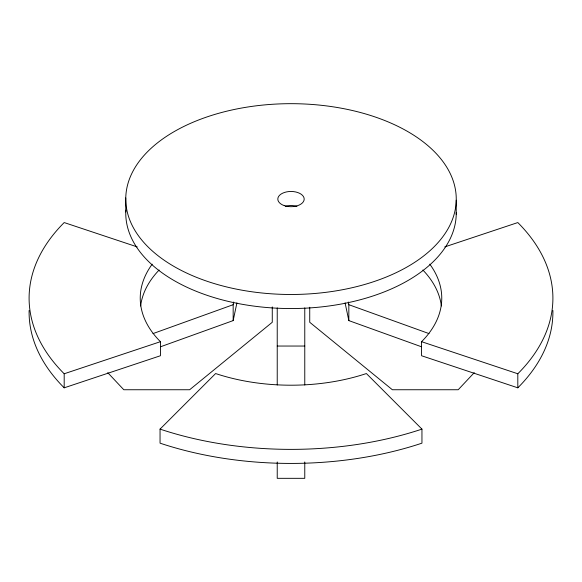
<?xml version="1.0" encoding="UTF-8"?>
<svg xmlns="http://www.w3.org/2000/svg" width="582" height="582" viewBox="0 0 582 582"><rect width="100%" height="100%" fill="white"/><g stroke="black" fill="none" stroke-linecap="round" stroke-linejoin="round"><path stroke-width="0.87" d="M160.661 346.727L233.164 320.602L233.164 304.699L233.731 302.036M233.164 320.602L236.925 302.829M474.243 372.676L458.201 389.744L392.355 389.744L309.733 322.275L309.733 307.26M160.05 429.116L215.616 373.542A150.767 87.045 0 0 0 366.384 373.542L421.95 429.116L421.95 443.164A261.9 151.204 0 0 1 160.05 443.164L160.05 429.116A261.9 151.204 0 0 0 421.95 429.116M152.986 333.595L233.164 304.699M160.436 341.685L160.436 355.74L64.187 387.823L64.187 373.768L160.436 341.685A150.767 87.045 0 0 1 152.215 264.163M444.772 246.906L517.813 222.564A261.9 151.204 0 0 1 517.813 373.768L517.813 387.823L421.564 355.74L421.564 341.685A150.767 87.045 0 0 0 429.785 264.163M277.228 346.043L304.772 346.043M137.228 246.906L64.187 222.564A261.9 151.204 0 0 0 64.187 373.768M421.564 341.685L517.813 373.768M348.269 302.036L348.836 304.699L429.014 333.595M345.075 302.829L348.836 320.602L421.339 346.727M107.757 372.676L123.799 389.744L189.645 389.744L272.267 322.275L272.267 306.918M456.237 200.223A165.252 95.404 0 0 1 206.661 281.121A165.252 95.404 0 0 1 210.102 115.891A165.252 95.404 0 0 1 456.237 200.223L456.237 214.278M348.836 304.699L348.836 320.602M304.772 307.885L304.772 384.993M304.772 461.963L304.772 478.324L277.228 478.324L277.228 461.963M277.228 307.885L277.228 384.993M125.763 197.931L125.763 211.986M456.244 212.532A165.252 95.404 0 0 1 289.014 308.533A165.252 95.404 0 0 1 125.828 210.24M285.355 206.246A13.19 7.617 0 0 1 296.936 206.334M140.626 305.972A150.767 87.045 0 0 1 159.141 270.012M422.859 270.012A150.767 87.045 0 0 1 441.374 305.972M552.885 310.468A261.9 151.204 0 0 1 517.813 387.823M64.187 387.823A261.9 151.204 0 0 1 29.115 310.468M284.271 205.628A13.19 7.617 0 0 0 304.19 199.168A13.19 7.617 0 0 0 284.54 192.438A13.19 7.617 0 0 0 284.271 205.628"/></g></svg>
